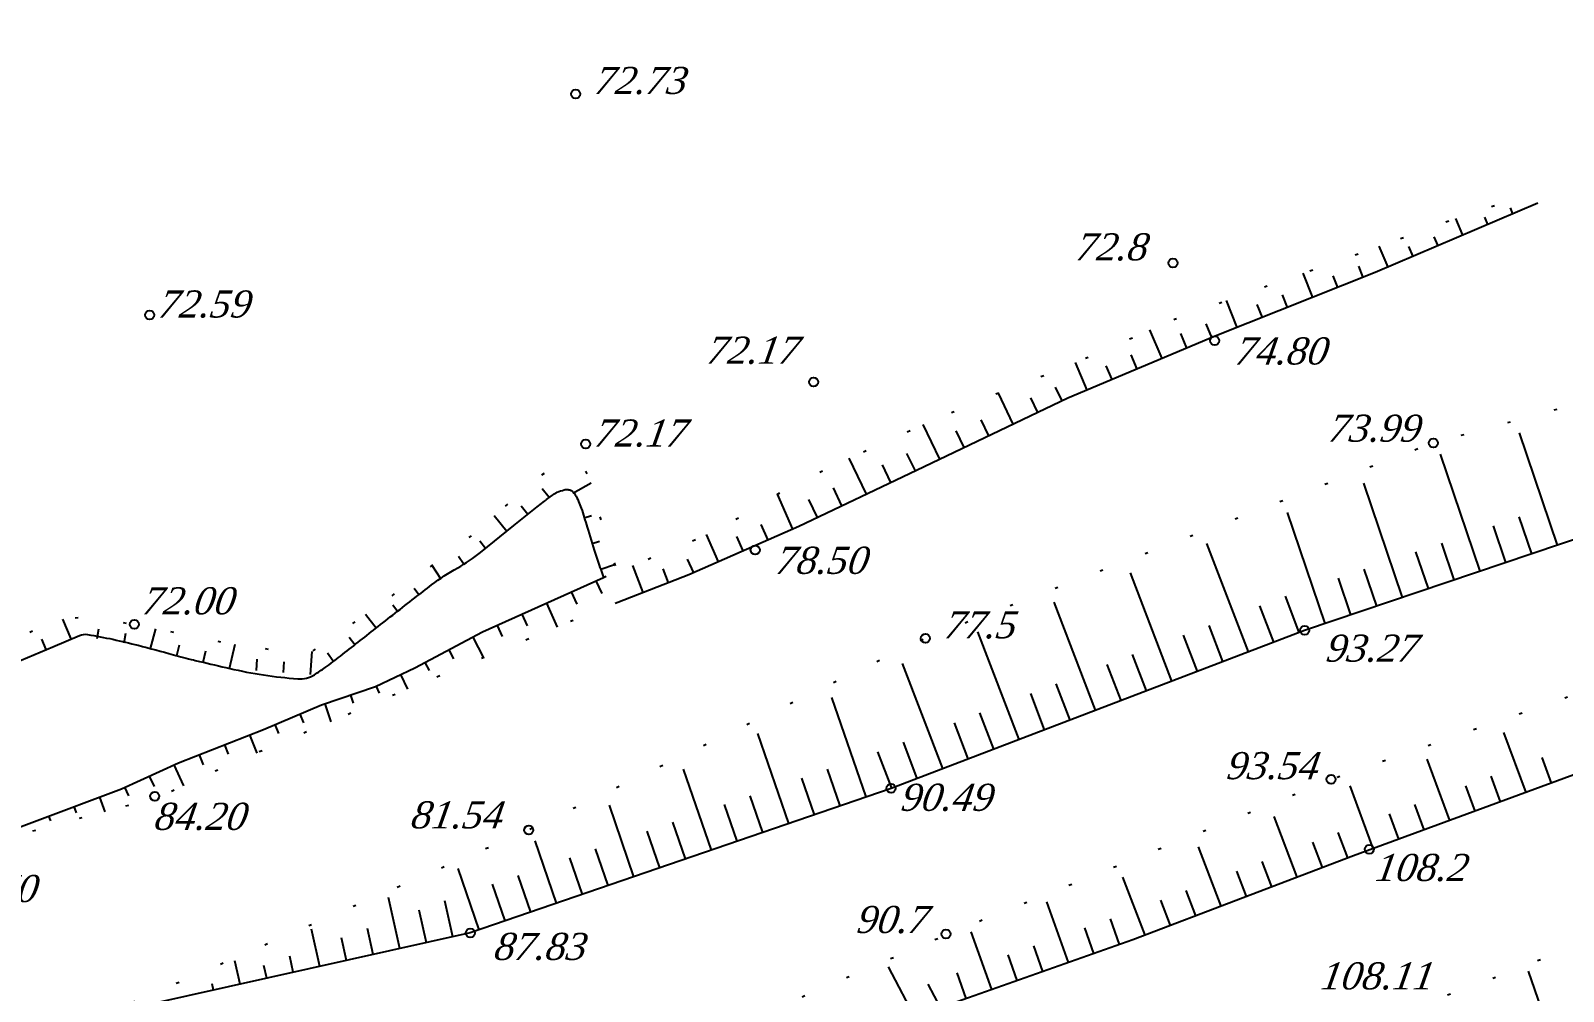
# Model space of a CAD drawing. Header units: millimetres. Extents: x 1400 to 7029, y -1119 to 1612.
# Drawn here: x 3116.3 to 3167.2, y 1242.3 to 1274.2 of the extents above; entities that cross this region are included whole.
import ezdxf

# ---------------------------------------------------------------- set-up
doc = ezdxf.new("R2010")
doc.units = ezdxf.units.MM
doc.linetypes.add('ADOT1', pattern=[1.6, 0.1, -1.5])
for name, color, linetype in [('01_Горизонт_72', 7, 'Continuous'), ('01_Горизонт_86', 7, 'Continuous'), ('02_Горизонт_100', 7, 'Continuous'), ('02_Горизонт_112', 7, 'Continuous')]:
    doc.layers.add(name, color=color, linetype=linetype)
doc.styles.add('universw', font='timesi.ttf', dxfattribs={"oblique": 10})

msp = doc.modelspace()

# ---------------------------------------------------------------- linework, layer by layer
at = {"layer": '01_Горизонт_72', "linetype": 'Continuous'}
for p, q in [((3166.3573, 1268.513), (3166.3573, 1268.513)), ((3163.8738, 1267.4536), (3163.6356, 1268.012)), ((3161.3903, 1266.3942), (3161.0939, 1267.0891)), ((3158.8856, 1265.3863), (3158.5666, 1266.1891)), ((3156.3765, 1264.3892), (3156.0221, 1265.2812)), ((3153.8824, 1263.3553), (3153.4821, 1264.3047)), ((3151.3946, 1262.3062), (3151.0088, 1263.2211)), ((3148.9445, 1261.1731), (3148.4494, 1262.2111)), ((3146.5075, 1260.0107), (3145.9581, 1261.1625)), ((3144.0705, 1258.8484), (3143.4996, 1260.0452)), ((3134.3216, 1258.8826), (3134.9309, 1259.2264)), ((3141.6307, 1257.692), (3141.1208, 1258.85)), ((3132.1316, 1257.6171), (3131.7177, 1258.1321)), ((3139.1596, 1256.604), (3138.7618, 1257.5077)), ((3129.9419, 1256.0421), (3129.6501, 1256.4816)), ((3135.25, 1256.3576), (3135.7108, 1256.5169)), ((3136.6602, 1255.5846), (3136.3117, 1256.4856)), ((3133.4509, 1255.2341), (3133.8085, 1254.4399)), ((3117.6709, 1254.0435), (3117.3917, 1254.7011)), ((3127.7959, 1254.4051), (3127.4456, 1254.8516)), ((3120.3055, 1253.7249), (3120.4803, 1254.3854)), ((3122.9239, 1253.0675), (3123.1121, 1253.8694)), ((3130.9995, 1254.1042), (3131.3608, 1253.4223)), ((3125.6163, 1252.8654), (3125.6733, 1253.6311)), ((3128.6043, 1252.8587), (3128.8374, 1252.3733)), ((3126.0889, 1251.8897), (3126.2897, 1251.2969)), ((3123.5933, 1250.8602), (3123.8318, 1250.2547)), ((3121.0846, 1249.8626), (3121.402, 1249.1653)), ((3118.6067, 1248.7935), (3118.7891, 1248.3066))]:
    msp.add_line(p, q, dxfattribs=at)
at = {"layer": '01_Горизонт_72', "color": 250, "linetype": 'Continuous'}
for p, q in [((3164.7017, 1267.8067), (3164.5972, 1268.0516)), ((3165.5295, 1268.1598), (3165.4453, 1268.3571)), ((3163.046, 1267.1004), (3162.9172, 1267.4024)), ((3162.2182, 1266.7473), (3162.0796, 1267.072)), ((3160.5584, 1266.051), (3160.4111, 1266.4217)), ((3159.722, 1265.7187), (3159.5686, 1266.1047)), ((3158.0492, 1265.054), (3157.8836, 1265.4707)), ((3157.2129, 1264.7216), (3157.0412, 1265.1536)), ((3155.541, 1264.0546), (3155.3481, 1264.5122)), ((3154.7117, 1263.7049), (3154.5093, 1264.185)), ((3153.0531, 1263.0056), (3152.8554, 1263.4745)), ((3152.2238, 1262.6559), (3152.0285, 1263.1191)), ((3150.5691, 1261.9479), (3150.3512, 1262.405)), ((3149.7568, 1261.5605), (3149.524, 1262.0485)), ((3148.1321, 1260.7856), (3147.8742, 1261.3265)), ((3147.3198, 1260.3982), (3147.0525, 1260.9587)), ((3144.8828, 1259.2358), (3144.601, 1259.8268)), ((3145.6951, 1259.6233), (3145.4169, 1260.2067)), ((3133.54, 1258.7379), (3133.3111, 1259.0329)), ((3143.2581, 1258.4609), (3142.9721, 1259.0607)), ((3132.8331, 1258.1809), (3132.6142, 1258.4534)), ((3142.4458, 1258.0735), (3142.1605, 1258.6717)), ((3134.7001, 1258.0713), (3134.9437, 1258.1468)), ((3140.807, 1257.3294), (3140.5777, 1257.8502)), ((3131.4301, 1257.0533), (3131.2352, 1257.2959)), ((3134.9664, 1257.2116), (3135.2082, 1257.2865)), ((3139.9833, 1256.9667), (3139.772, 1257.4467)), ((3130.6917, 1256.5399), (3130.5307, 1256.7824)), ((3137.4996, 1255.9093), (3137.3217, 1256.3691)), ((3138.336, 1256.2413), (3138.1349, 1256.698)), ((3129.2151, 1255.5123), (3129.0582, 1255.7143)), ((3135.0923, 1255.9731), (3135.283, 1255.5493)), ((3134.2716, 1255.6036), (3134.4558, 1255.1945)), ((3128.5043, 1254.9602), (3128.3436, 1255.1672)), ((3132.6303, 1254.8646), (3132.8037, 1254.4794)), ((3118.5387, 1254.0619), (3118.5922, 1254.3799)), ((3119.4263, 1253.9127), (3119.4813, 1254.2399)), ((3131.8096, 1254.4951), (3131.9777, 1254.1219)), ((3116.8425, 1253.6917), (3116.6937, 1254.0422)), ((3121.1755, 1253.4947), (3121.2698, 1253.8508)), ((3122.0477, 1253.2731), (3122.1369, 1253.6531)), ((3127.0878, 1253.8496), (3126.8954, 1254.0949)), ((3130.2042, 1253.6828), (3130.3652, 1253.3791)), ((3123.8212, 1252.9992), (3123.8495, 1253.3783)), ((3124.7187, 1252.9323), (3124.7453, 1253.2887)), ((3126.3719, 1253.3045), (3126.1783, 1253.575)), ((3129.409, 1253.2613), (3129.5502, 1252.9949)), ((3126.9413, 1252.1784), (3127.031, 1251.9138)), ((3127.793, 1252.469), (3127.8997, 1252.2469)), ((3124.4271, 1251.1987), (3124.5506, 1250.9053)), ((3125.2566, 1251.5478), (3125.3797, 1251.2555)), ((3121.9186, 1250.2003), (3122.0513, 1249.8635)), ((3122.7559, 1250.5302), (3122.8795, 1250.2168)), ((3119.4463, 1249.1168), (3119.5748, 1248.8345)), ((3120.2654, 1249.4897), (3120.4249, 1249.1394)), ((3116.9211, 1248.1618), (3116.982, 1247.9995)), ((3117.7639, 1248.4776), (3117.8399, 1248.2747))]:
    msp.add_line(p, q, dxfattribs=at)
at = {"layer": '01_Горизонт_72', "color": 0, "linetype": 'Continuous'}
for p, q in [((3167.0116, 1257.1632), (3165.7515, 1260.8947)), ((3164.4392, 1256.2945), (3163.126, 1260.1833)), ((3161.8669, 1255.4259), (3160.5864, 1259.2176)), ((3159.2945, 1254.5572), (3158.0503, 1258.2415)), ((3165.2967, 1256.5841), (3164.8845, 1257.8048)), ((3166.1541, 1256.8736), (3165.7419, 1258.0943)), ((3156.7488, 1253.6144), (3155.3741, 1257.2111)), ((3163.5818, 1256.005), (3163.1696, 1257.2257)), ((3162.7243, 1255.7154), (3162.3121, 1256.9361)), ((3154.2127, 1252.645), (3152.8402, 1256.2358)), ((3161.0094, 1255.1363), (3160.5972, 1256.357)), ((3160.1519, 1254.8468), (3159.7397, 1256.0675)), ((3151.6765, 1251.6757), (3150.3063, 1255.2606)), ((3158.4396, 1254.2606), (3157.9801, 1255.4626)), ((3157.5942, 1253.9375), (3157.1347, 1255.1395)), ((3149.1404, 1250.7063), (3147.7724, 1254.2854)), ((3155.058, 1252.9681), (3154.5986, 1254.1702)), ((3155.9034, 1253.2912), (3155.444, 1254.4933)), ((3146.6042, 1249.737), (3145.2685, 1253.2317)), ((3152.5219, 1251.9988), (3152.0624, 1253.2008)), ((3153.3673, 1252.3219), (3152.9078, 1253.524)), ((3149.9857, 1251.0294), (3149.5263, 1252.2315)), ((3150.8311, 1251.3525), (3150.3717, 1252.5546)), ((3144.0578, 1248.7958), (3142.9228, 1252.0987)), ((3147.4496, 1250.0601), (3146.9901, 1251.2621)), ((3148.295, 1250.3832), (3147.8355, 1251.5853)), ((3141.4901, 1247.9134), (3140.4611, 1250.9079)), ((3145.7588, 1249.4139), (3145.2994, 1250.6159)), ((3144.9134, 1249.0907), (3144.4535, 1250.294)), ((3138.9224, 1247.031), (3137.9994, 1249.7171)), ((3143.2019, 1248.5017), (3142.7833, 1249.72)), ((3142.346, 1248.2075), (3141.9274, 1249.4259)), ((3140.6342, 1247.6193), (3140.2156, 1248.8376)), ((3136.3547, 1246.1487), (3135.5376, 1248.5264)), ((3139.7783, 1247.3252), (3139.3597, 1248.5435)), ((3137.2106, 1246.4428), (3136.792, 1247.6611)), ((3138.0665, 1246.7369), (3137.6479, 1247.9553)), ((3133.787, 1245.2663), (3133.0759, 1247.3356)), ((3135.4988, 1245.8545), (3135.0801, 1247.0729)), ((3134.6429, 1245.5604), (3134.2242, 1246.7788)), ((3131.2193, 1244.3839), (3130.521, 1246.416)), ((3132.9311, 1244.9722), (3132.5124, 1246.1905)), ((3132.0752, 1244.6781), (3131.6565, 1245.8964)), ((3128.5787, 1243.76), (3128.2007, 1245.4579)), ((3129.4621, 1243.9566), (3129.2206, 1245.0415)), ((3130.3455, 1244.1533), (3130.0795, 1245.348)), ((3125.9285, 1243.1699), (3125.6536, 1244.4048)), ((3126.8119, 1243.3666), (3126.6438, 1244.1218)), ((3127.6953, 1243.5633), (3127.5027, 1244.4283)), ((3125.0451, 1242.9733), (3124.9259, 1243.5087)), ((3123.2783, 1242.5799), (3123.1065, 1243.3517)), ((3124.1617, 1242.7766), (3124.067, 1243.2021)), ((3122.3949, 1242.3832), (3122.3491, 1242.589))]:
    msp.add_line(p, q, dxfattribs=at)
at = {"layer": '01_Горизонт_72', "color": 0, "linetype": 'ADOT1', "flags": 128}
for points in [[(3085.6263, 1373.967), (3084.0449, 1371.8274), (3082.2092, 1369.8618), (3080.9096, 1368.2092), (3079.8226, 1366.6975), (3078.7062, 1365.649), (3077.4699, 1364.4879), (3076.3619, 1363.4473), (3075.6526, 1362.5704), (3075.384, 1361.8803), (3075.2066, 1360.0605), (3075.0993, 1357.4339), (3074.9669, 1352.9694), (3074.8548, 1349.3712), (3074.784, 1347.344), (3074.6004, 1345.6705), (3074.4438, 1344.2424), (3074.4467, 1342.0441), (3074.2883, 1339.5693), (3074.0672, 1335.9303), (3073.9413, 1333.8576), (3073.6593, 1328.8585), (3073.6168, 1327.4019), (3073.5663, 1325.6751), (3073.5578, 1324.6942), (3073.4181, 1323.5574), (3073.2804, 1321.3667), (3073.0903, 1319.5437), (3072.8517, 1317.3901), (3072.515, 1315.4311), (3072.4145, 1314.4199), (3072.2524, 1312.2521), (3072.0127, 1308.9212), (3071.8932, 1306.3899), (3071.8467, 1305.4058), (3071.6303, 1302.666), (3071.3858, 1298.8665), (3071.2054, 1294.5895), (3071.031, 1290.836), (3070.5148, 1283.7917), (3070.0205, 1279.4247), (3069.8173, 1277.1911), (3069.7534, 1275.6687), (3069.6038, 1274.5289), (3069.4954, 1273.7023), (3069.4681, 1272.639), (3069.4861, 1270.9196), (3069.6102, 1269.7117), (3069.7916, 1269.0531), (3070.4507, 1268.6904), (3073.1279, 1268.2158), (3076.2186, 1267.6177), (3078.4107, 1266.9963), (3080.7516, 1266.2498), (3082.369, 1265.7495), (3084.0491, 1264.824), (3086.5063, 1263.0269), (3088.5853, 1261.0965), (3090.0971, 1259.3638), (3091.1004, 1257.9575), (3091.8385, 1257.0171), (3093.4012, 1255.188), (3094.1042, 1254.6302), (3094.947, 1254.3131), (3096.4298, 1253.8378), (3097.6027, 1253.5047), (3099.8255, 1252.961), (3102.0556, 1252.5524), (3104.0339, 1252.2211), (3105.7505, 1251.8368), (3107.4311, 1251.5477), (3108.8937, 1251.4543), (3110.2254, 1251.4859), (3111.3058, 1251.825), (3113.3275, 1252.7411), (3116.6599, 1254.4516), (3117.3321, 1254.6952), (3118.0237, 1254.7635), (3118.901, 1254.671), (3119.7685, 1254.5291), (3122.8369, 1253.9097), (3124.611, 1253.6501), (3125.6544, 1253.6181), (3127.9599, 1255.2059), (3130.9784, 1257.4842), (3132.4477, 1258.7719), (3133.228, 1259.4557), (3133.7993, 1259.8024), (3134.2747, 1259.8132), (3134.7123, 1259.6999), (3134.9392, 1259.2086), (3135.1931, 1258.199), (3135.6781, 1256.6174), (3135.8055, 1256.2263)], [(3196.2464, 1269.6825), (3189.6793, 1267.0815), (3175.6003, 1263.9975), (3162.8893, 1260.5535), (3146.0293, 1254.0645), (3132.8623, 1247.6955), (3118.8613, 1241.5965)], [(3135.3438, 1256.0863), (3138.6602, 1257.4544), (3140.0232, 1258.1695), (3141.5308, 1259.1042), (3143.2455, 1259.9298), (3146.2456, 1261.2932), (3148.286, 1262.148), (3150.607, 1263.0452), (3152.1712, 1263.7304), (3154.2955, 1264.661), (3156.9318, 1265.6079), (3160.8628, 1267.0052), (3163.642, 1268.0143), (3165.0809, 1268.4918), (3165.6789, 1268.6251), (3166.0009, 1268.6205), (3166.3573, 1268.513)], [(3135.8208, 1255.2598), (3135.2478, 1255.0382), (3128.376, 1252.1815), (3122.9486, 1249.8802), (3120.5935, 1248.7915), (3113.5501, 1246.8984)]]:
    msp.add_lwpolyline(points, dxfattribs=at)
at = {"layer": '01_Горизонт_72', "linetype": 'Continuous', "flags": 128}
for points in [[(3166.3573, 1268.513), (3160.9591, 1266.2102), (3155.6492, 1264.1003), (3150.7549, 1262.0365), (3145.7336, 1259.6416), (3141.83, 1257.7798), (3138.1767, 1256.1712), (3135.8208, 1255.2598)], [(3113.5501, 1246.8984), (3119.3394, 1249.0681), (3121.2327, 1249.93), (3124.0553, 1251.0423), (3125.9865, 1251.855), (3127.7784, 1252.462), (3129.0843, 1253.0893), (3131.3273, 1254.278), (3135.3438, 1256.0863)]]:
    msp.add_lwpolyline(points, dxfattribs=at)
at = {"layer": '01_Горизонт_72', "color": 0, "linetype": 'Continuous', "flags": 128}
msp.add_lwpolyline([(3196.8577, 1267.5225), (3192.8053, 1264.2585), (3182.0803, 1261.6725), (3171.8307, 1258.7906), (3158.6173, 1254.3285), (3144.8893, 1249.0815), (3130.9213, 1244.2815), (3118.8613, 1241.5965)], dxfattribs=at)
at = {"layer": '01_Горизонт_72', "linetype": 'Continuous', "flags": 128}
msp.add_lwpolyline([(3115.8046, 1253.2511), (3117.0627, 1253.7852), (3117.9482, 1254.1612, -0.142969), (3118.2147, 1254.1926, -0.0219387), (3119.8913, 1253.8345, -0.0030574), (3121.0639, 1253.5221, 0.005328), (3121.7376, 1253.3459, 0.0036767), (3121.9359, 1253.2978, 0.0007324), (3122.9333, 1253.0653, 0.0383149), (3125.1976, 1252.7209, 0.159358), (3125.745, 1252.8559, 0.0158544), (3126.1054, 1253.0969, 0.0108374), (3126.613, 1253.477, 0.0005007), (3127.7789, 1254.3922, -0.0009003), (3128.4277, 1254.9007, -0.0006459), (3129.0766, 1255.406, -0.0007514), (3129.6357, 1255.8389, -0.0379361), (3130.5021, 1256.4084, 0.0428507), (3131.2644, 1256.9202), (3132.3692, 1257.8081), (3133.1386, 1258.4264, -0.004257), (3133.3403, 1258.5857, -0.0028378), (3133.6463, 1258.8203, -0.0562153), (3133.8084, 1258.9166, -0.044259), (3134.0342, 1258.9954, -0.0881754), (3134.1682, 1259.0049, -0.1085993), (3134.272, 1258.9704, -0.1306514), (3134.4034, 1258.8358, -0.0488787), (3134.6037, 1258.3825, -0.0076589), (3134.798, 1257.7609, 0.0054611), (3135.0667, 1256.8879, 0.0058226), (3135.1546, 1256.6237, 0.0028456), (3135.3438, 1256.0863)], format="xyb", dxfattribs=at)
at = {"layer": '01_Горизонт_72', "color": 7, "linetype": 'Continuous'}
for centre in [(3134.4163, 1272.1425), (3154.2463, 1266.5325), (3120.2745, 1264.8053), (3155.6324, 1263.9512), (3142.3153, 1262.5785), (3134.7507, 1260.5205), (3162.8893, 1260.5535), (3140.3773, 1256.9985), (3119.7685, 1254.5291), (3146.0293, 1254.0645), (3158.6173, 1254.3285), (3144.8893, 1249.0815), (3120.4464, 1248.8212), (3132.8623, 1247.6955), (3130.9213, 1244.2815)]:
    msp.add_circle(centre, 0.15, dxfattribs=at)
at = {"layer": '01_Горизонт_86', "color": 0, "linetype": 'Continuous'}
for p, q in [((3167.0116, 1257.1632), (3165.7515, 1260.8947)), ((3164.4392, 1256.2945), (3163.126, 1260.1833)), ((3161.8669, 1255.4259), (3160.5864, 1259.2176)), ((3159.2945, 1254.5572), (3158.0503, 1258.2415)), ((3165.2967, 1256.5841), (3164.8845, 1257.8048)), ((3166.1541, 1256.8736), (3165.7419, 1258.0943)), ((3156.7488, 1253.6144), (3155.3741, 1257.2111)), ((3163.5818, 1256.005), (3163.1696, 1257.2257)), ((3162.7243, 1255.7154), (3162.3121, 1256.9361)), ((3154.2127, 1252.645), (3152.8402, 1256.2358)), ((3161.0094, 1255.1363), (3160.5972, 1256.357)), ((3160.1519, 1254.8468), (3159.7397, 1256.0675)), ((3151.6765, 1251.6757), (3150.3063, 1255.2606)), ((3158.4396, 1254.2606), (3157.9801, 1255.4626)), ((3157.5942, 1253.9375), (3157.1347, 1255.1395)), ((3149.1404, 1250.7063), (3147.7724, 1254.2854)), ((3155.058, 1252.9681), (3154.5986, 1254.1702)), ((3155.9034, 1253.2912), (3155.444, 1254.4933)), ((3146.6042, 1249.737), (3145.2685, 1253.2317)), ((3152.5219, 1251.9988), (3152.0624, 1253.2008)), ((3153.3673, 1252.3219), (3152.9078, 1253.524)), ((3149.9857, 1251.0294), (3149.5263, 1252.2315)), ((3150.8311, 1251.3525), (3150.3717, 1252.5546)), ((3144.0578, 1248.7958), (3142.9228, 1252.0987)), ((3147.4496, 1250.0601), (3146.9901, 1251.2621)), ((3148.295, 1250.3832), (3147.8355, 1251.5853)), ((3145.7588, 1249.4139), (3145.2994, 1250.6159)), ((3165.9669, 1248.9489), (3165.2341, 1250.941)), ((3144.9134, 1249.0907), (3144.4535, 1250.294)), ((3166.8119, 1249.2598), (3166.5012, 1250.1044)), ((3138.9224, 1247.031), (3137.9994, 1249.7171)), ((3143.2019, 1248.5017), (3142.7833, 1249.72)), ((3163.4318, 1248.0163), (3162.6819, 1250.0549)), ((3142.346, 1248.2075), (3141.9274, 1249.4259)), ((3160.8967, 1247.0837), (3160.1296, 1249.1688)), ((3164.2768, 1248.3272), (3163.9661, 1249.1718)), ((3165.1219, 1248.638), (3164.8111, 1249.4827)), ((3140.6342, 1247.6193), (3140.2156, 1248.8376)), ((3136.3547, 1246.1487), (3135.5376, 1248.5264)), ((3139.7783, 1247.3252), (3139.3597, 1248.5435)), ((3158.3691, 1246.131), (3157.6006, 1248.1529)), ((3161.7417, 1247.3946), (3161.431, 1248.2392)), ((3162.5867, 1247.7055), (3162.276, 1248.5501)), ((3137.2106, 1246.4428), (3136.792, 1247.6611)), ((3138.0665, 1246.7369), (3137.6479, 1247.9553)), ((3160.0524, 1246.7708), (3159.7326, 1247.6121)), ((3133.787, 1245.2663), (3133.0759, 1247.3356)), ((3135.4988, 1245.8545), (3135.0801, 1247.0729)), ((3155.8441, 1245.1713), (3155.0939, 1247.1449)), ((3159.2107, 1246.4509), (3158.891, 1247.2922)), ((3134.6429, 1245.5604), (3134.2242, 1246.7788)), ((3157.5274, 1245.8111), (3157.2076, 1246.6524)), ((3131.2193, 1244.3839), (3130.521, 1246.416)), ((3132.9311, 1244.9722), (3132.5124, 1246.1905)), ((3153.3191, 1244.2116), (3152.5873, 1246.137)), ((3156.6858, 1245.4912), (3156.366, 1246.3325)), ((3132.0752, 1244.6781), (3131.6565, 1245.8964)), ((3155.0024, 1244.8514), (3154.6827, 1245.6927)), ((3128.5787, 1243.76), (3128.2007, 1245.4579)), ((3129.4621, 1243.9566), (3129.2206, 1245.0415)), ((3130.3455, 1244.1533), (3130.0795, 1245.348)), ((3150.7755, 1243.3028), (3150.064, 1245.3191)), ((3154.1608, 1244.5315), (3153.841, 1245.3727)), ((3152.4737, 1243.9021), (3152.1742, 1244.7508)), ((3125.9285, 1243.1699), (3125.6536, 1244.4048)), ((3126.8119, 1243.3666), (3126.6438, 1244.1218)), ((3127.6953, 1243.5633), (3127.5027, 1244.4283)), ((3148.2282, 1242.4039), (3147.5516, 1244.3214)), ((3151.6246, 1243.6024), (3151.3251, 1244.4511)), ((3125.0451, 1242.9733), (3124.9259, 1243.5087)), ((3149.0773, 1242.7035), (3148.7778, 1243.5523)), ((3149.9264, 1243.0032), (3149.6269, 1243.8519)), ((3124.1617, 1242.7766), (3124.067, 1243.2021)), ((3145.7422, 1241.3643), (3144.8069, 1243.1554)), ((3122.3949, 1242.3832), (3122.3491, 1242.589)), ((3146.5403, 1241.781), (3146.1238, 1242.5788)), ((3147.3791, 1242.1043), (3147.0796, 1242.953))]:
    msp.add_line(p, q, dxfattribs=at)
at = {"layer": '01_Горизонт_86', "color": 0, "linetype": 'ADOT1', "flags": 128}
for points in [[(3196.2464, 1269.6825), (3189.6793, 1267.0815), (3175.6003, 1263.9975), (3162.8893, 1260.5535), (3146.0293, 1254.0645), (3132.8623, 1247.6955), (3118.8613, 1241.5965)], [(3047.0859, 1237.9678), (3050.9472, 1238.247), (3062.0992, 1237.2824), (3068.362, 1236.6971), (3100.6267, 1235.5177), (3118.1771, 1235.8429), (3128.6259, 1236.9454), (3133.2987, 1238.6315), (3141.8958, 1242.1472), (3147.0229, 1244.3521), (3159.9628, 1249.5554), (3175.2791, 1254.873), (3182.7805, 1256.9474), (3188.1228, 1258.0975), (3192.2605, 1258.6806)]]:
    msp.add_lwpolyline(points, dxfattribs=at)
at = {"layer": '01_Горизонт_86', "color": 0, "linetype": 'Continuous', "flags": 128}
for points in [[(3196.8577, 1267.5225), (3192.8053, 1264.2585), (3182.0803, 1261.6725), (3171.8307, 1258.7906), (3158.6173, 1254.3285), (3144.8893, 1249.0815), (3130.9213, 1244.2815), (3118.8613, 1241.5965)], [(3192.1303, 1258.6738), (3179.2629, 1253.8401), (3160.2397, 1246.842), (3152.9097, 1244.0559), (3146.7016, 1241.8652), (3134.4802, 1235.4838), (3124.6303, 1232.3957), (3116.0386, 1231.4316), (3097.8242, 1232.2087), (3080.8302, 1233.8161), (3065.2421, 1235.0167), (3047.2315, 1237.8818)]]:
    msp.add_lwpolyline(points, dxfattribs=at)
at = {"layer": '01_Горизонт_86', "color": 7, "linetype": 'Continuous'}
for centre in [(3162.8893, 1260.5535), (3146.0293, 1254.0645), (3158.6173, 1254.3285), (3144.8893, 1249.0815), (3159.4963, 1249.3845), (3132.8623, 1247.6955), (3160.7629, 1247.0608), (3130.9213, 1244.2815), (3146.7103, 1244.2485)]:
    msp.add_circle(centre, 0.15, dxfattribs=at)
at = {"layer": '02_Горизонт_100', "color": 0, "linetype": 'Continuous'}
for p, q in [((3165.9669, 1248.9489), (3165.2341, 1250.941)), ((3166.8119, 1249.2598), (3166.5012, 1250.1044)), ((3163.4318, 1248.0163), (3162.6819, 1250.0549)), ((3160.8967, 1247.0837), (3160.1296, 1249.1688)), ((3164.2768, 1248.3272), (3163.9661, 1249.1718)), ((3165.1219, 1248.638), (3164.8111, 1249.4827)), ((3158.3691, 1246.131), (3157.6006, 1248.1529)), ((3161.7417, 1247.3946), (3161.431, 1248.2392)), ((3162.5867, 1247.7055), (3162.276, 1248.5501)), ((3160.0524, 1246.7708), (3159.7326, 1247.6121)), ((3155.8441, 1245.1713), (3155.0939, 1247.1449)), ((3159.2107, 1246.4509), (3158.891, 1247.2922)), ((3157.5274, 1245.8111), (3157.2076, 1246.6524)), ((3153.3191, 1244.2116), (3152.5873, 1246.137)), ((3156.6858, 1245.4912), (3156.366, 1246.3325)), ((3155.0024, 1244.8514), (3154.6827, 1245.6927)), ((3150.7755, 1243.3028), (3150.064, 1245.3191)), ((3154.1608, 1244.5315), (3153.841, 1245.3727)), ((3152.4737, 1243.9021), (3152.1742, 1244.7508)), ((3148.2282, 1242.4039), (3147.5516, 1244.3214)), ((3151.6246, 1243.6024), (3151.3251, 1244.4511)), ((3149.0773, 1242.7035), (3148.7778, 1243.5523)), ((3149.9264, 1243.0032), (3149.6269, 1243.8519)), ((3145.7422, 1241.3643), (3144.8069, 1243.1554)), ((3166.6774, 1241.1845), (3166.0503, 1243.0124)), ((3146.5403, 1241.781), (3146.1238, 1242.5788)), ((3147.3791, 1242.1043), (3147.0796, 1242.953))]:
    msp.add_line(p, q, dxfattribs=at)
at = {"layer": '02_Горизонт_100', "color": 0, "linetype": 'ADOT1', "flags": 128}
for points in [[(3142.1805, 1234.9946), (3147.4037, 1236.3385), (3156.2672, 1239.6589), (3164.5767, 1242.663), (3175.023, 1246.774), (3181.9081, 1248.8295), (3189.268, 1250.8849), (3195.3616, 1252.9404), (3203.5365, 1255.8869), (3208.364, 1257.7052), (3213.508, 1259.8397), (3214.8533, 1260.3141)], [(3047.0859, 1237.9678), (3050.9472, 1238.247), (3062.0992, 1237.2824), (3068.362, 1236.6971), (3100.6267, 1235.5177), (3118.1771, 1235.8429), (3128.6259, 1236.9454), (3133.2987, 1238.6315), (3141.8958, 1242.1472), (3147.0229, 1244.3521), (3159.9628, 1249.5554), (3175.2791, 1254.873), (3182.7805, 1256.9474), (3188.1228, 1258.0975), (3192.2605, 1258.6806)]]:
    msp.add_lwpolyline(points, dxfattribs=at)
at = {"layer": '02_Горизонт_100', "color": 0, "linetype": 'Continuous', "flags": 128}
msp.add_lwpolyline([(3192.1303, 1258.6738), (3179.2629, 1253.8401), (3160.2397, 1246.842), (3152.9097, 1244.0559), (3146.7016, 1241.8652), (3134.4802, 1235.4838), (3124.6303, 1232.3957), (3116.0386, 1231.4316), (3097.8242, 1232.2087), (3080.8302, 1233.8161), (3065.2421, 1235.0167), (3047.2315, 1237.8818)], dxfattribs=at)
msp.add_lwpolyline([(3201.5735, 1252.7072, -0.0075232), (3198.3253, 1251.3356, -0.0076466), (3196.135, 1250.488, -0.0119318), (3194.711, 1250.0002, -0.0464677), (3192.8208, 1249.5907, 0.0348211), (3190.2888, 1249.1036, 0.0055085), (3186.8636, 1248.153, 0.0099849), (3184.991, 1247.5703, 0.0016063), (3182.5063, 1246.7334, 0.0009488), (3178.307, 1245.2951, 0.0040518), (3170.4354, 1242.5108, -0.0061125), (3165.2099, 1240.6866, -0.0123352), (3162.2194, 1239.765, 0.0115964), (3159.037, 1238.7893, 0.003917), (3158.4558, 1238.5912, 0.000878), (3155.8715, 1237.6825, 0.0276892), (3152.2132, 1236.1563, -0.0331727), (3149.1447, 1234.9155, -0.0456719), (3147.4684, 1234.5289, -0.022024), (3143.9216, 1234.204, -0.024964), (3143.478, 1234.2052, -0.0104115), (3142.418, 1234.2831)], format="xyb", dxfattribs=at)
at = {"layer": '02_Горизонт_100', "color": 7, "linetype": 'Continuous'}
for centre in [(3159.4963, 1249.3845), (3160.7629, 1247.0608), (3146.7103, 1244.2485)]:
    msp.add_circle(centre, 0.15, dxfattribs=at)
at = {"layer": '02_Горизонт_112', "color": 0, "linetype": 'Continuous'}
msp.add_line((3166.6774, 1241.1845), (3166.0503, 1243.0124), dxfattribs=at)
at = {"layer": '02_Горизонт_112', "color": 0, "linetype": 'ADOT1', "flags": 128}
msp.add_lwpolyline([(3142.1805, 1234.9946), (3147.4037, 1236.3385), (3156.2672, 1239.6589), (3164.5767, 1242.663), (3175.023, 1246.774), (3181.9081, 1248.8295), (3189.268, 1250.8849), (3195.3616, 1252.9404), (3203.5365, 1255.8869), (3208.364, 1257.7052), (3213.508, 1259.8397), (3214.8533, 1260.3141)], dxfattribs=at)
at = {"layer": '02_Горизонт_112', "color": 0, "linetype": 'Continuous', "flags": 128}
msp.add_lwpolyline([(3201.5735, 1252.7072, -0.0075232), (3198.3253, 1251.3356, -0.0076466), (3196.135, 1250.488, -0.0119318), (3194.711, 1250.0002, -0.0464677), (3192.8208, 1249.5907, 0.0348211), (3190.2888, 1249.1036, 0.0055085), (3186.8636, 1248.153, 0.0099849), (3184.991, 1247.5703, 0.0016063), (3182.5063, 1246.7334, 0.0009488), (3178.307, 1245.2951, 0.0040518), (3170.4354, 1242.5108, -0.0061125), (3165.2099, 1240.6866, -0.0123352), (3162.2194, 1239.765, 0.0115964), (3159.037, 1238.7893, 0.003917), (3158.4558, 1238.5912, 0.000878), (3155.8715, 1237.6825, 0.0276892), (3152.2132, 1236.1563, -0.0331727), (3149.1447, 1234.9155, -0.0456719), (3147.4684, 1234.5289, -0.022024), (3143.9216, 1234.204, -0.024964), (3143.478, 1234.2052, -0.0104115), (3142.418, 1234.2831)], format="xyb", dxfattribs=at)

# ---------------------------------------------------------------- texts
at = {"layer": '01_Горизонт_72', "color": 7, "linetype": 'Continuous', "style": 'universw', "oblique": 10}
for s, p in [('72.73', (3135.0163, 1272.1425)), ('72.8', (3150.9929, 1266.6163)), ('72.59', (3120.543, 1264.7186)), ('72.17', (3138.7424, 1263.1843)), ('74.80', (3156.2873, 1263.1586)), ('72.17', (3135.0192, 1260.4339)), ('73.99', (3159.3776, 1260.593)), ('78.50', (3141.0322, 1256.2059)), ('72.00', (3120.0088, 1254.8613)), ('77.5', (3146.6293, 1254.0645)), ('93.27', (3159.2936, 1253.2887)), ('90.49', (3145.1836, 1248.3359)), ('84.20', (3120.4058, 1247.7026)), ('81.54', (3128.9183, 1247.7522)), ('85.70', (3113.4609, 1245.3053)), ('87.83', (3131.6798, 1243.3834))]:
    msp.add_text(s, height=0.9, dxfattribs=at).set_placement(p)
at = {"layer": '01_Горизонт_86', "color": 7, "linetype": 'Continuous', "style": 'universw', "oblique": 10}
for s, p in [('77.5', (3146.6293, 1254.0645)), ('93.27', (3159.2936, 1253.2887)), ('93.54', (3155.9949, 1249.3872)), ('90.49', (3145.1836, 1248.3359)), ('81.54', (3128.9183, 1247.7522)), ('108.2', (3160.9308, 1246.0053)), ('90.7', (3143.7169, 1244.2775)), ('87.83', (3131.6798, 1243.3834))]:
    msp.add_text(s, height=0.9, dxfattribs=at).set_placement(p)
at = {"layer": '02_Горизонт_100', "color": 7, "linetype": 'Continuous', "style": 'universw', "oblique": 10}
for s, p in [('93.54', (3155.9949, 1249.3872)), ('108.2', (3160.9308, 1246.0053)), ('90.7', (3143.7169, 1244.2775)), ('108.11', (3159.1194, 1242.4054))]:
    msp.add_text(s, height=0.9, dxfattribs=at).set_placement(p)
at = {"layer": '02_Горизонт_112', "color": 7, "linetype": 'Continuous', "style": 'universw', "oblique": 10}
msp.add_text('108.11', height=0.9, dxfattribs=at).set_placement((3159.1194, 1242.4054))

doc.saveas('drawing.dxf')
